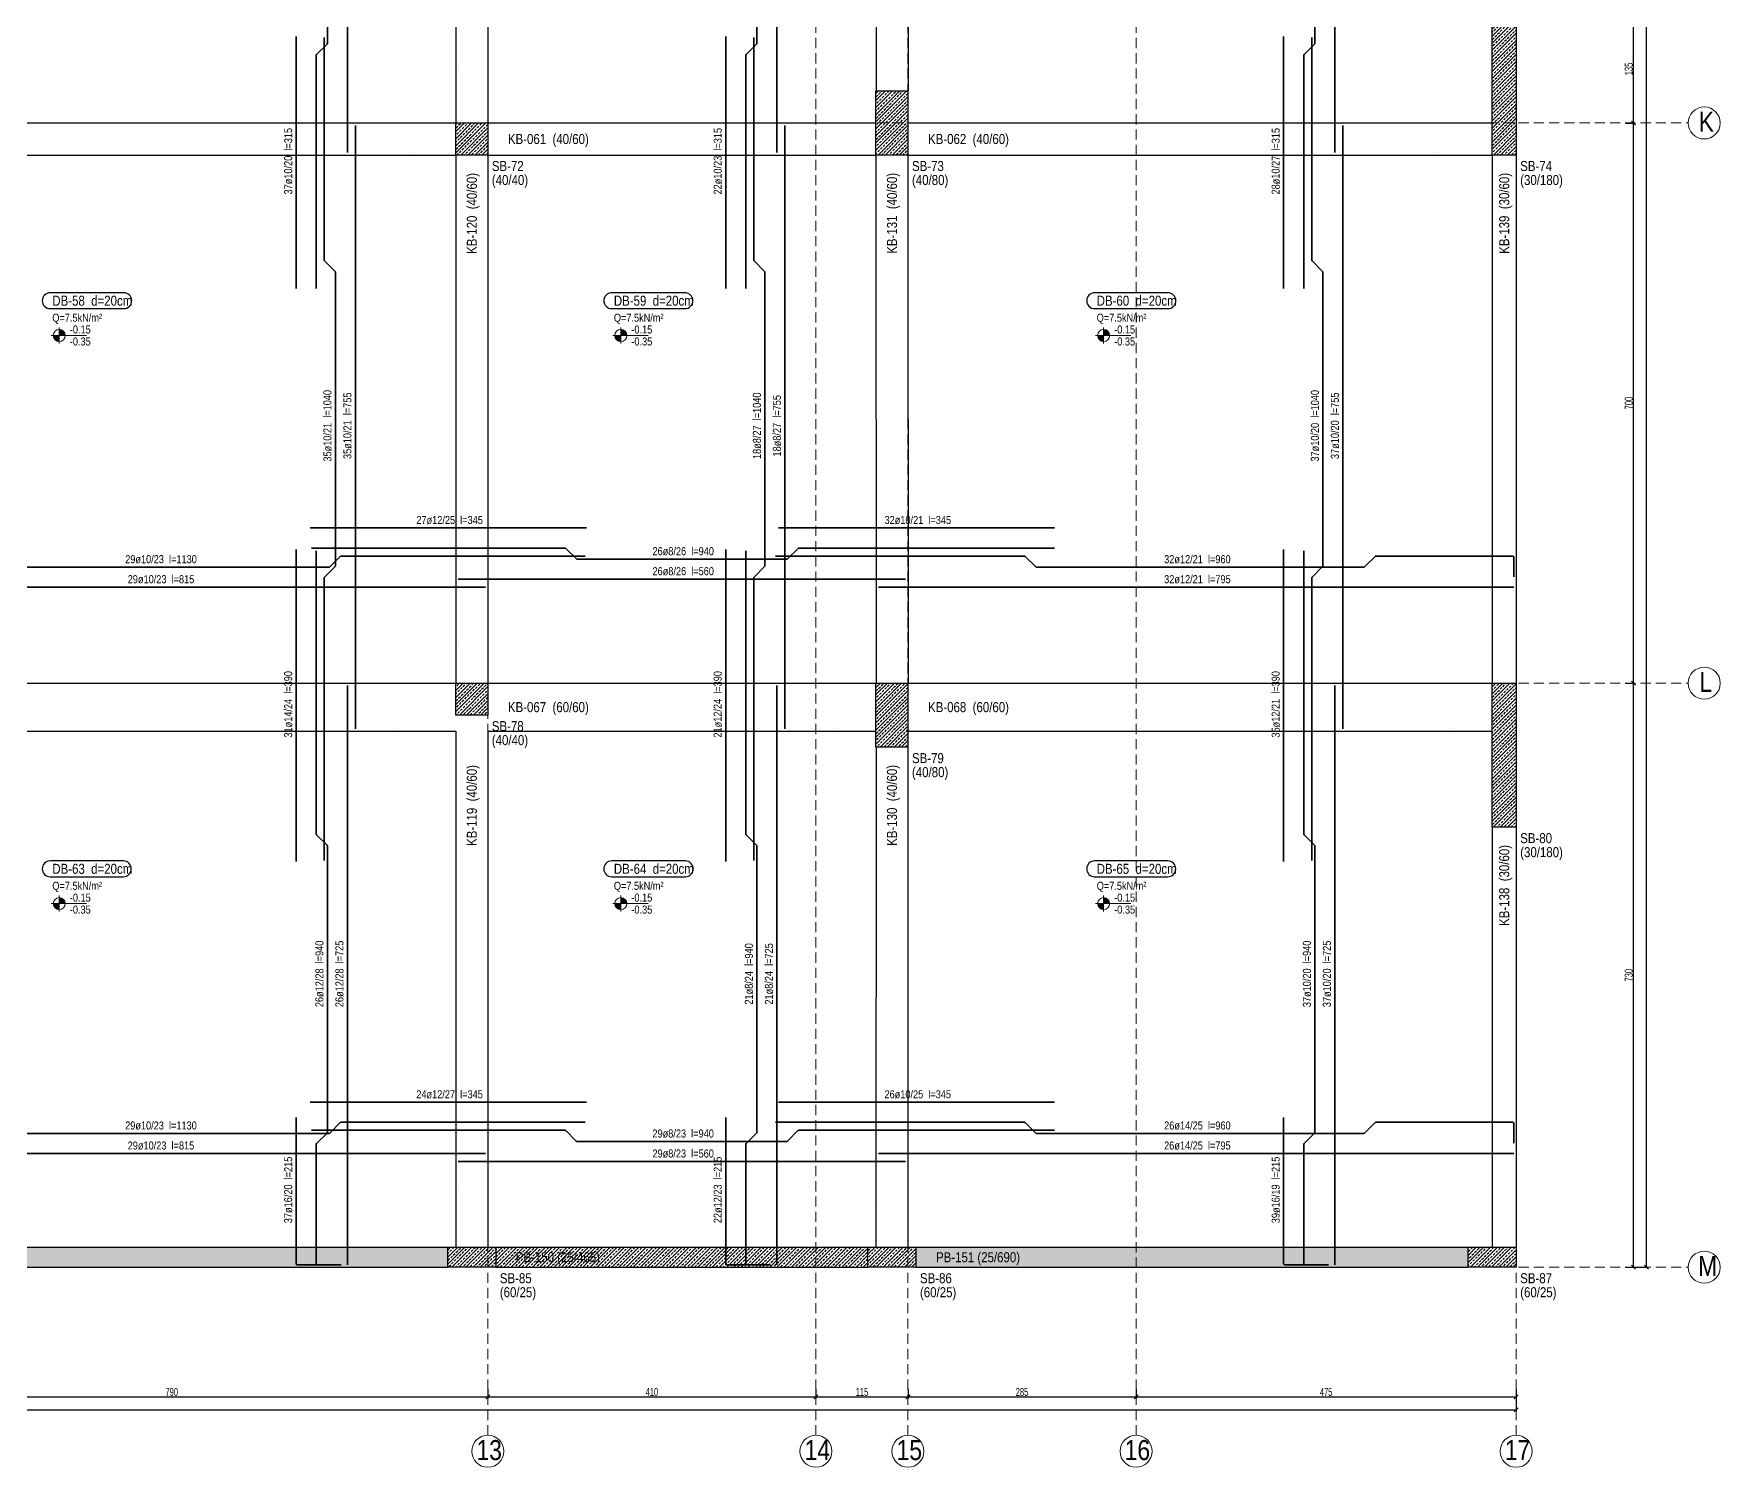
# Model space of a CAD drawing. Header units: millimetres. Extents: x 2275 to 9269, y 491 to 7321.
# Drawn here: x 7158 to 9265, y 491 to 2283 of the extents above; entities that cross this region are included whole.
import ezdxf
from ezdxf.enums import TextEntityAlignment as Align

# ---------------------------------------------------------------- set-up
doc = ezdxf.new("R2010")
doc.units = ezdxf.units.MM
doc.linetypes.add('DASHED', pattern=[19.05, 12.7, -6.35])
for name, color, linetype, lineweight in [('AKS BALONU (BEYKENT)', 7, 'Continuous', 20), ('AKS CIZGISI (BEYKENT)', 252, 'DASHED', 20), ('AKS NO (BEYKENT)', 3, 'Continuous', 20), ('AKS OLCU (BEYKENT)', 200, 'Continuous', 20), ('DONATI (BEYKENT)', 4, 'Continuous', 35), ('DONATI YAZISI (BEYKENT)', 3, 'Continuous', 20), ('DOSEME ISMI (BEYKENT)', 9, 'Continuous', 20), ('DOSEME PAFTA (BEYKENT)', 3, 'Continuous', 20), ('KIRIS (BEYKENT)', 2, 'Continuous', 30), ('KIRIS ISMI (BEYKENT)', 40, 'Continuous', 20), ('KOLON (BEYKENT)', 3, 'Continuous', 30), ('KOLON ISMI (BEYKENT)', 91, 'Continuous', 20), ('KOT CIZGI (BEYKENT)', 120, 'Continuous', 20), ('KOT YAZI (BEYKENT)', 7, 'Continuous', 20), ('LGP_SLAB', 6, 'Continuous', 30), ('PERDE (BEYKENT)', 6, 'Continuous', 30), ('PERDE ISMI (BEYKENT)', 240, 'Continuous', 20), ('TARAMA (BEYKENT)', 252, 'Continuous', 25), ('YAZI (BEYKENT)', 140, 'Continuous', 20)]:
    doc.layers.add(name, color=color, linetype=linetype, lineweight=lineweight)
doc.styles.add('DONATI YAZISI (BEYKENT)', font='')
doc.styles.add('DSMOLC-50', font='bahnschrift light condensed', dxfattribs={"width": 0.75, "height": 10})
doc.styles.add('KOT (BEYKENT)', font='')
doc.styles.add('stastyle', font='RomanSTA.ttf')
doc.styles.add('YAZI (BEYKENT)', font='')
doc.styles.get('DONATI YAZISI (BEYKENT)').set_extended_font_data('Bahnschrift Light Condensed')
doc.styles.get('KOT (BEYKENT)').set_extended_font_data('Bahnschrift Light Condensed')
doc.styles.get('YAZI (BEYKENT)').set_extended_font_data('Bahnschrift Light Condensed')
doc.dimstyles.new('DSMOLC-50', dxfattribs={"dimtxt": 10, "dimasz": 5, "dimexe": 2, "dimexo": 2, "dimgap": 1, "dimtad": 1, "dimdec": 1, "dimrnd": 0.5, "dimzin": 12, "dimdsep": 46, "dimtxsty": 'DSMOLC-50', "dimblk": 'OBLIQUE', "dimblk1": 'OBLIQUE', "dimblk2": 'OBLIQUE', "dimcen": 0, "dimclrt": 7, "dimadec": 0, "dimazin": 0, "dimtfac": 1, "dimtdec": 4, "dimtix": 1, "dimtmove": 2, "dimatfit": 3, "dimfxl": 1, "dimtzin": 0, "dimarcsym": 0})
pattern_1 = [(45, (979.0016, 2596.1246), (-4.490128, 4.490128), []), (45, (983.492, 2596.1246), (-4.490128, 4.490128), [3.175, -1.5875])]
pattern_2 = [(45, (979.0016, 2596.1246), (-4.4194174, 4.4194174), []), (45, (983.421, 2596.1246), (-4.4194174, 4.4194174), [3.125, -1.5625])]

# ---------------------------------------------------------------- blocks, each defined once
blk = doc.blocks.new('_Oblique')
at = {"color": 0, "linetype": 'ByBlock', "lineweight": -2}
blk.add_line((-0.5, -0.5), (0.5, 0.5), dxfattribs=at)
blk = doc.blocks.new('*D156')
at = {"layer": 'AKS OLCU (BEYKENT)', "color": 0, "lineweight": -2, "transparency": 16777216}
for p, q in [((6935.3, 589.4), (6935.3, 577.4)), ((6935.3, 579.4), (7725.3, 579.4)), ((7725.3, 589.4), (7725.3, 577.4))]:
    blk.add_line(p, q, dxfattribs=at)
at = {"layer": 'DEFPOINTS', "color": 0, "transparency": 16777216}
for p in [(6935.3, 591.4), (7725.3, 591.4), (7725.3, 579.4)]:
    blk.add_point(p, dxfattribs=at)
at = {"layer": 'AKS OLCU (BEYKENT)', "color": 0, "lineweight": -2, "transparency": 16777216, "xscale": 5, "yscale": 5, "zscale": 5, "rotation": 180}
blk.add_blockref('_Oblique', (6935.3, 579.4), dxfattribs=at)
at = {"layer": 'AKS OLCU (BEYKENT)', "color": 0, "lineweight": -2, "transparency": 16777216, "xscale": 5, "yscale": 5, "zscale": 5}
blk.add_blockref('_Oblique', (7725.3, 579.4), dxfattribs=at)
at = {"layer": 'AKS OLCU (BEYKENT)', "color": 7, "transparency": 16777216, "insert": (7330.3, 585.5), "char_height": 10, "attachment_point": 5, "style": 'DSMOLC-50'}
blk.add_mtext('790', dxfattribs=at)
blk = doc.blocks.new('*D157')
at = {"layer": 'AKS OLCU (BEYKENT)', "color": 0, "lineweight": -2, "transparency": 16777216}
for p, q in [((7725.3, 589.4), (7725.3, 577.4)), ((7725.3, 579.4), (8135.3, 579.4)), ((8135.3, 589.4), (8135.3, 577.4))]:
    blk.add_line(p, q, dxfattribs=at)
at = {"layer": 'DEFPOINTS', "color": 0, "transparency": 16777216}
for p in [(7725.3, 591.4), (8135.3, 591.4), (8135.3, 579.4)]:
    blk.add_point(p, dxfattribs=at)
at = {"layer": 'AKS OLCU (BEYKENT)', "color": 0, "lineweight": -2, "transparency": 16777216, "xscale": 5, "yscale": 5, "zscale": 5, "rotation": 180}
blk.add_blockref('_Oblique', (7725.3, 579.4), dxfattribs=at)
at = {"layer": 'AKS OLCU (BEYKENT)', "color": 0, "lineweight": -2, "transparency": 16777216, "xscale": 5, "yscale": 5, "zscale": 5}
blk.add_blockref('_Oblique', (8135.3, 579.4), dxfattribs=at)
at = {"layer": 'AKS OLCU (BEYKENT)', "color": 7, "transparency": 16777216, "insert": (7930.3, 585.5), "char_height": 10, "attachment_point": 5, "style": 'DSMOLC-50'}
blk.add_mtext('410', dxfattribs=at)
blk = doc.blocks.new('*D158')
at = {"layer": 'AKS OLCU (BEYKENT)', "color": 0, "lineweight": -2, "transparency": 16777216}
for p, q in [((8135.3, 589.4), (8135.3, 577.4)), ((8135.3, 579.4), (8250.3, 579.4)), ((8250.3, 589.4), (8250.3, 577.4))]:
    blk.add_line(p, q, dxfattribs=at)
at = {"layer": 'DEFPOINTS', "color": 0, "transparency": 16777216}
for p in [(8135.3, 591.4), (8250.3, 591.4), (8250.3, 579.4)]:
    blk.add_point(p, dxfattribs=at)
at = {"layer": 'AKS OLCU (BEYKENT)', "color": 0, "lineweight": -2, "transparency": 16777216, "xscale": 5, "yscale": 5, "zscale": 5, "rotation": 180}
blk.add_blockref('_Oblique', (8135.3, 579.4), dxfattribs=at)
at = {"layer": 'AKS OLCU (BEYKENT)', "color": 0, "lineweight": -2, "transparency": 16777216, "xscale": 5, "yscale": 5, "zscale": 5}
blk.add_blockref('_Oblique', (8250.3, 579.4), dxfattribs=at)
at = {"layer": 'AKS OLCU (BEYKENT)', "color": 7, "transparency": 16777216, "insert": (8192.8, 585.5), "char_height": 10, "attachment_point": 5, "style": 'DSMOLC-50'}
blk.add_mtext('115', dxfattribs=at)
blk = doc.blocks.new('*D159')
at = {"layer": 'AKS OLCU (BEYKENT)', "color": 0, "lineweight": -2, "transparency": 16777216}
for p, q in [((8250.3, 589.4), (8250.3, 577.4)), ((8250.3, 579.4), (8535.3, 579.4)), ((8535.3, 589.4), (8535.3, 577.4))]:
    blk.add_line(p, q, dxfattribs=at)
at = {"layer": 'DEFPOINTS', "color": 0, "transparency": 16777216}
for p in [(8250.3, 591.4), (8535.3, 591.4), (8535.3, 579.4)]:
    blk.add_point(p, dxfattribs=at)
at = {"layer": 'AKS OLCU (BEYKENT)', "color": 0, "lineweight": -2, "transparency": 16777216, "xscale": 5, "yscale": 5, "zscale": 5, "rotation": 180}
blk.add_blockref('_Oblique', (8250.3, 579.4), dxfattribs=at)
at = {"layer": 'AKS OLCU (BEYKENT)', "color": 0, "lineweight": -2, "transparency": 16777216, "xscale": 5, "yscale": 5, "zscale": 5}
blk.add_blockref('_Oblique', (8535.3, 579.4), dxfattribs=at)
at = {"layer": 'AKS OLCU (BEYKENT)', "color": 7, "transparency": 16777216, "insert": (8392.8, 585.5), "char_height": 10, "attachment_point": 5, "style": 'DSMOLC-50'}
blk.add_mtext('285', dxfattribs=at)
blk = doc.blocks.new('*D160')
at = {"layer": 'AKS OLCU (BEYKENT)', "color": 0, "lineweight": -2, "transparency": 16777216}
for p, q in [((8535.3, 589.4), (8535.3, 577.4)), ((8535.3, 579.4), (9010.3, 579.4)), ((9010.3, 589.4), (9010.3, 577.4))]:
    blk.add_line(p, q, dxfattribs=at)
at = {"layer": 'DEFPOINTS', "color": 0, "transparency": 16777216}
for p in [(8535.3, 591.4), (9010.3, 591.4), (9010.3, 579.4)]:
    blk.add_point(p, dxfattribs=at)
at = {"layer": 'AKS OLCU (BEYKENT)', "color": 0, "lineweight": -2, "transparency": 16777216, "xscale": 5, "yscale": 5, "zscale": 5, "rotation": 180}
blk.add_blockref('_Oblique', (8535.3, 579.4), dxfattribs=at)
at = {"layer": 'AKS OLCU (BEYKENT)', "color": 0, "lineweight": -2, "transparency": 16777216, "xscale": 5, "yscale": 5, "zscale": 5}
blk.add_blockref('_Oblique', (9010.3, 579.4), dxfattribs=at)
at = {"layer": 'AKS OLCU (BEYKENT)', "color": 7, "transparency": 16777216, "insert": (8772.8, 585.5), "char_height": 10, "attachment_point": 5, "style": 'DSMOLC-50'}
blk.add_mtext('475', dxfattribs=at)
blk = doc.blocks.new('*D161')
at = {"layer": 'AKS OLCU (BEYKENT)', "color": 0, "lineweight": -2, "transparency": 16777216}
for p, q in [((2755.3, 589.4), (2755.3, 561.4)), ((9010.3, 589.4), (9010.3, 561.4)), ((2755.3, 563.4), (9010.3, 563.4))]:
    blk.add_line(p, q, dxfattribs=at)
at = {"layer": 'DEFPOINTS', "color": 0, "transparency": 16777216}
for p in [(2755.3, 591.4), (9010.3, 591.4), (9010.3, 563.4)]:
    blk.add_point(p, dxfattribs=at)
at = {"layer": 'AKS OLCU (BEYKENT)', "color": 0, "lineweight": -2, "transparency": 16777216, "xscale": 5, "yscale": 5, "zscale": 5, "rotation": 180}
blk.add_blockref('_Oblique', (2755.3, 563.4), dxfattribs=at)
at = {"layer": 'AKS OLCU (BEYKENT)', "color": 0, "lineweight": -2, "transparency": 16777216, "xscale": 5, "yscale": 5, "zscale": 5}
blk.add_blockref('_Oblique', (9010.3, 563.4), dxfattribs=at)
at = {"layer": 'AKS OLCU (BEYKENT)', "color": 7, "transparency": 16777216, "insert": (5882.8, 569.5), "char_height": 10, "attachment_point": 5, "style": 'DSMOLC-50'}
blk.add_mtext('6255', dxfattribs=at)
blk = doc.blocks.new('*D162')
at = {"layer": 'AKS OLCU (BEYKENT)', "color": 0, "lineweight": -2, "transparency": 16777216}
for p, q in [((9147, 1471.4), (9159, 1471.4)), ((9157, 741.4), (9157, 1471.4)), ((9147, 741.4), (9159, 741.4))]:
    blk.add_line(p, q, dxfattribs=at)
at = {"layer": 'DEFPOINTS', "color": 0, "transparency": 16777216}
for p in [(9145, 1471.4), (9157, 1471.4), (9145, 741.4)]:
    blk.add_point(p, dxfattribs=at)
at = {"layer": 'AKS OLCU (BEYKENT)', "color": 0, "lineweight": -2, "transparency": 16777216, "xscale": 5, "yscale": 5, "zscale": 5}
for p, rotation in [((9157, 1471.4), 90), ((9157, 741.4), 270)]:
    blk.add_blockref('_Oblique', p, dxfattribs=dict(at, rotation=rotation))
at = {"layer": 'AKS OLCU (BEYKENT)', "color": 7, "transparency": 16777216, "insert": (9150.9, 1106.4), "char_height": 10, "attachment_point": 5, "rotation": 90, "style": 'DSMOLC-50'}
blk.add_mtext('730', dxfattribs=at)
blk = doc.blocks.new('*D163')
at = {"layer": 'AKS OLCU (BEYKENT)', "color": 0, "lineweight": -2, "transparency": 16777216}
for p, q in [((9147, 2171.4), (9159, 2171.4)), ((9157, 1471.4), (9157, 2171.4)), ((9147, 1471.4), (9159, 1471.4))]:
    blk.add_line(p, q, dxfattribs=at)
at = {"layer": 'DEFPOINTS', "color": 0, "transparency": 16777216}
for p in [(9145, 2171.4), (9157, 2171.4), (9145, 1471.4)]:
    blk.add_point(p, dxfattribs=at)
at = {"layer": 'AKS OLCU (BEYKENT)', "color": 0, "lineweight": -2, "transparency": 16777216, "xscale": 5, "yscale": 5, "zscale": 5}
for p, rotation in [((9157, 2171.4), 90), ((9157, 1471.4), 270)]:
    blk.add_blockref('_Oblique', p, dxfattribs=dict(at, rotation=rotation))
at = {"layer": 'AKS OLCU (BEYKENT)', "color": 7, "transparency": 16777216, "insert": (9150.9, 1821.4), "char_height": 10, "attachment_point": 5, "rotation": 90, "style": 'DSMOLC-50'}
blk.add_mtext('700', dxfattribs=at)
blk = doc.blocks.new('*D164')
at = {"layer": 'AKS OLCU (BEYKENT)', "color": 0, "lineweight": -2, "transparency": 16777216}
for p, q in [((9147, 2306.4), (9159, 2306.4)), ((9157, 2171.4), (9157, 2306.4)), ((9147, 2171.4), (9159, 2171.4))]:
    blk.add_line(p, q, dxfattribs=at)
at = {"layer": 'DEFPOINTS', "color": 0, "transparency": 16777216}
for p in [(9145, 2306.4), (9157, 2306.4), (9145, 2171.4)]:
    blk.add_point(p, dxfattribs=at)
at = {"layer": 'AKS OLCU (BEYKENT)', "color": 0, "lineweight": -2, "transparency": 16777216, "xscale": 5, "yscale": 5, "zscale": 5}
for p, rotation in [((9157, 2306.4), 90), ((9157, 2171.4), 270)]:
    blk.add_blockref('_Oblique', p, dxfattribs=dict(at, rotation=rotation))
at = {"layer": 'AKS OLCU (BEYKENT)', "color": 7, "transparency": 16777216, "insert": (9150.9, 2238.9), "char_height": 10, "attachment_point": 5, "rotation": 90, "style": 'DSMOLC-50'}
blk.add_mtext('135', dxfattribs=at)
blk = doc.blocks.new('*D174')
at = {"layer": 'AKS OLCU (BEYKENT)', "color": 0, "lineweight": -2, "transparency": 16777216}
for p, q in [((9147, 6886.4), (9175, 6886.4)), ((9173, 741.4), (9173, 6886.4)), ((9147, 741.4), (9175, 741.4))]:
    blk.add_line(p, q, dxfattribs=at)
at = {"layer": 'DEFPOINTS', "color": 0, "transparency": 16777216}
for p in [(9145, 6886.4), (9173, 6886.4), (9145, 741.4)]:
    blk.add_point(p, dxfattribs=at)
at = {"layer": 'AKS OLCU (BEYKENT)', "color": 0, "lineweight": -2, "transparency": 16777216, "xscale": 5, "yscale": 5, "zscale": 5}
for p, rotation in [((9173, 6886.4), 90), ((9173, 741.4), 270)]:
    blk.add_blockref('_Oblique', p, dxfattribs=dict(at, rotation=rotation))
at = {"layer": 'AKS OLCU (BEYKENT)', "color": 7, "transparency": 16777216, "insert": (9167, 3813.9), "char_height": 10, "attachment_point": 5, "rotation": 90, "style": 'DSMOLC-50'}
blk.add_mtext('6145', dxfattribs=at)

msp = doc.modelspace()

# ---------------------------------------------------------------- hatches: boundary and pattern name
at = {"layer": 'KOT CIZGI (BEYKENT)'}
h = msp.add_hatch(color=256, dxfattribs=at)
h.dxf.hatch_style = 1
h.paths.add_polyline_path([(7189.79, 1905.87), (7182.29, 1905.87, 0.4142136), (7189.79, 1898.37)])
h = msp.add_hatch(color=256, dxfattribs=at)
h.dxf.hatch_style = 1
h.paths.add_polyline_path([(7189.79, 1913.37), (7189.79, 1905.87), (7197.29, 1905.87, 0.4142136)])
h = msp.add_hatch(color=256, dxfattribs=at)
h.dxf.hatch_style = 1
h.paths.add_polyline_path([(7891.46, 1905.87), (7883.96, 1905.87, 0.4142136), (7891.46, 1898.37)])
h = msp.add_hatch(color=256, dxfattribs=at)
h.dxf.hatch_style = 1
h.paths.add_polyline_path([(7891.46, 1913.37), (7891.46, 1905.87), (7898.96, 1905.87, 0.4142136)])
h = msp.add_hatch(color=256, dxfattribs=at)
h.dxf.hatch_style = 1
h.paths.add_polyline_path([(8494.79, 1905.87), (8487.29, 1905.87, 0.4142136), (8494.79, 1898.37)])
h = msp.add_hatch(color=256, dxfattribs=at)
h.dxf.hatch_style = 1
h.paths.add_polyline_path([(8494.79, 1913.37), (8494.79, 1905.87), (8502.29, 1905.87, 0.4142136)])
h = msp.add_hatch(color=256, dxfattribs=at)
h.dxf.hatch_style = 1
h.paths.add_polyline_path([(7189.79, 1203.37), (7189.79, 1195.87), (7197.29, 1195.87, 0.4142136)])
h = msp.add_hatch(color=256, dxfattribs=at)
h.dxf.hatch_style = 1
h.paths.add_polyline_path([(7891.46, 1203.37), (7891.46, 1195.87), (7898.96, 1195.87, 0.4142136)])
h = msp.add_hatch(color=256, dxfattribs=at)
h.dxf.hatch_style = 1
h.paths.add_polyline_path([(8494.79, 1203.37), (8494.79, 1195.87), (8502.29, 1195.87, 0.4142136)])
h = msp.add_hatch(color=256, dxfattribs=at)
h.dxf.hatch_style = 1
h.paths.add_polyline_path([(7189.79, 1195.87), (7182.29, 1195.87, 0.4142136), (7189.79, 1188.37)])
h = msp.add_hatch(color=256, dxfattribs=at)
h.dxf.hatch_style = 1
h.paths.add_polyline_path([(7891.46, 1195.87), (7883.96, 1195.87, 0.4142136), (7891.46, 1188.37)])
h = msp.add_hatch(color=256, dxfattribs=at)
h.dxf.hatch_style = 1
h.paths.add_polyline_path([(8494.79, 1195.87), (8487.29, 1195.87, 0.4142136), (8494.79, 1188.37)])
at = {"layer": 'TARAMA (BEYKENT)'}
h = msp.add_hatch(dxfattribs=at)
h.set_pattern_fill('ANSI33', color=256, style=0, pattern_type=0)
h.set_pattern_definition(pattern_2)
h.paths.add_polyline_path([(8980.26, 2311.42), (9010.26, 2311.42), (9010.26, 2131.42), (8980.26, 2131.42)], flags=0)
h = msp.add_hatch(dxfattribs=at)
h.set_pattern_fill('ANSI33', color=256, style=0, pattern_type=0)
h.set_pattern_definition(pattern_2)
h.paths.add_polyline_path([(8210.26, 2211.42), (8250.26, 2211.42), (8250.26, 2131.42), (8210.26, 2131.42)], flags=0)
h = msp.add_hatch(dxfattribs=at)
h.set_pattern_fill('ANSI33', color=256, style=0, pattern_type=0)
h.set_pattern_definition(pattern_2)
h.paths.add_polyline_path([(7685.26, 2171.42), (7725.26, 2171.42), (7725.26, 2131.42), (7685.26, 2131.42)], flags=0)
h = msp.add_hatch(dxfattribs=at)
h.set_pattern_fill('ANSI33', color=256, style=0, pattern_type=0)
h.set_pattern_definition(pattern_2)
h.paths.add_polyline_path([(7685.26, 1471.42), (7725.26, 1471.42), (7725.26, 1431.42), (7685.26, 1431.42)], flags=0)
h = msp.add_hatch(dxfattribs=at)
h.set_pattern_fill('ANSI33', color=256, style=0, pattern_type=0)
h.set_pattern_definition(pattern_2)
h.paths.add_polyline_path([(8210.26, 1471.42), (8250.26, 1471.42), (8250.26, 1391.42), (8210.26, 1391.42)], flags=0)
h = msp.add_hatch(dxfattribs=at)
h.set_pattern_fill('ANSI33', color=256, style=0, pattern_type=0)
h.set_pattern_definition(pattern_2)
h.paths.add_polyline_path([(8980.26, 1471.42), (9010.26, 1471.42), (9010.26, 1291.42), (8980.26, 1291.42)], flags=0)
at = {"layer": 'TARAMA (BEYKENT)', "lineweight": -3}
h = msp.add_hatch(dxfattribs=at)
h.set_pattern_fill('ANSI33', color=256)
h.set_pattern_definition(pattern_1)
h.paths.add_polyline_path([(7675.26, 766.42), (6965.26, 766.42), (6965.26, 741.42), (7675.26, 741.42)])
at = {"layer": 'TARAMA (BEYKENT)'}
h = msp.add_hatch(dxfattribs=at)
h.set_pattern_fill('ANSI33', color=256, style=0, pattern_type=0)
h.set_pattern_definition(pattern_2)
h.paths.add_polyline_path([(7675.26, 766.42), (7735.26, 766.42), (7735.26, 741.42), (7675.26, 741.42)], flags=0)
at = {"layer": 'TARAMA (BEYKENT)', "lineweight": -3}
h = msp.add_hatch(dxfattribs=at)
h.set_pattern_fill('ANSI33', color=256)
h.set_pattern_definition(pattern_1)
h.paths.add_polyline_path([(8200.26, 766.42), (7735.26, 766.42), (7735.26, 741.42), (8200.26, 741.42)])
at = {"layer": 'TARAMA (BEYKENT)'}
h = msp.add_hatch(dxfattribs=at)
h.set_pattern_fill('ANSI33', color=256, style=0, pattern_type=0)
h.set_pattern_definition(pattern_2)
h.paths.add_polyline_path([(8200.26, 766.42), (8260.26, 766.42), (8260.26, 741.42), (8200.26, 741.42)], flags=0)
h = msp.add_hatch(dxfattribs=at)
h.set_pattern_fill('ANSI33', color=256, style=0, pattern_type=0)
h.set_pattern_definition([(45, (1039.0014, 2596.1246), (-4.4194174, 4.4194174), []), (45, (1043.421, 2596.1246), (-4.4194174, 4.4194174), [3.125, -1.5625])])
h.paths.add_polyline_path([(8260.26, 766.42), (8950.26, 766.42), (8950.26, 741.42), (8260.26, 741.42)])
h = msp.add_hatch(dxfattribs=at)
h.set_pattern_fill('ANSI33', color=256, style=0, pattern_type=0)
h.set_pattern_definition(pattern_2)
h.paths.add_polyline_path([(8950.26, 766.42), (9010.26, 766.42), (9010.26, 741.42), (8950.26, 741.42)], flags=0)

# ---------------------------------------------------------------- linework, layer by layer
at = {"layer": 'AKS BALONU (BEYKENT)'}
for centre in [(9245.26, 2171.42), (9245.26, 1471.42), (9245.26, 741.42), (7725.26, 511.42), (8135.27, 511.42), (8250.26, 511.42), (8535.26, 511.42), (9010.26, 511.42)]:
    msp.add_circle(centre, 20, dxfattribs=at)
at = {"layer": 'AKS CIZGISI (BEYKENT)'}
for p, q in [((7725.26, 531.42), (7725.26, 7086.42)), ((8135.27, 531.42), (8135.27, 7086.42)), ((8250.26, 531.42), (8250.26, 7086.42)), ((8535.26, 531.42), (8535.26, 7086.42)), ((9010.26, 531.42), (9010.26, 7086.42)), ((2555.26, 2171.42), (9225.26, 2171.42)), ((2555.26, 1471.42), (9225.26, 1471.42)), ((2555.26, 741.42), (9225.26, 741.42))]:
    msp.add_line(p, q, dxfattribs=at)
at = {"layer": 'DONATI (BEYKENT)'}
for points in [[(7510.81, 1964.72), (7510.81, 2255.8, -0.1989124), (7511.25, 2256.86), (7524.37, 2269.98, 0.1989124), (7524.81, 2271.04), (7524.81, 2496.8, 0.1989124), (7524.37, 2497.86), (7511.25, 2510.98, -0.1989124), (7510.81, 2512.04), (7510.81, 2733.12)], [(8047.48, 1964.72), (8047.48, 2255.8, -0.1989124), (8047.92, 2256.86), (8061.04, 2269.98, 0.1989124), (8061.48, 2271.04), (8061.48, 2496.8, 0.1989124), (8061.04, 2497.86), (8047.92, 2510.98, -0.1989124), (8047.48, 2512.04), (8047.48, 2733.12)], [(8744.71, 1964.72), (8744.71, 2255.8, -0.1989124), (8745.15, 2256.86), (8758.27, 2269.98, 0.1989124), (8758.71, 2271.04), (8758.71, 2496.8, 0.1989124), (8758.27, 2497.86), (8745.15, 2510.98, -0.1989124), (8744.71, 2512.04), (8744.71, 2733.12)], [(7520.81, 1249.72), (7520.81, 1602.8, -0.1989124), (7521.25, 1603.86), (7534.37, 1616.98, 0.1989124), (7534.81, 1618.04), (7534.81, 1984.8, 0.1989124), (7534.37, 1985.86), (7521.25, 1998.98, -0.1989124), (7520.81, 2000.04), (7520.81, 2278.12)], [(8057.48, 1249.72), (8057.48, 1602.8, -0.1989124), (8057.92, 1603.86), (8071.04, 1616.98, 0.1989124), (8071.48, 1618.04), (8071.48, 1984.8, 0.1989124), (8071.04, 1985.86), (8057.92, 1998.98, -0.1989124), (8057.48, 2000.04), (8057.48, 2278.12)], [(8754.71, 1249.72), (8754.71, 1602.8, -0.1989124), (8755.15, 1603.86), (8768.27, 1616.98, 0.1989124), (8768.71, 1618.04), (8768.71, 1984.8, 0.1989124), (8768.27, 1985.86), (8755.15, 1998.98, -0.1989124), (8754.71, 2000.04), (8754.71, 2278.12)], [(6728.62, 1630.27), (7108.66, 1630.27, -0.1989124), (7109.72, 1629.83), (7122.84, 1616.71, 0.1989124), (7123.9, 1616.27), (7526.71, 1616.27, 0.1989124), (7527.77, 1616.71), (7540.89, 1629.83, -0.1989124), (7541.95, 1630.27), (7847.01, 1630.27)], [(7504.88, 1640.27), (7821.72, 1640.27, -0.1989124), (7822.78, 1639.83), (7835.91, 1626.71, 0.1989124), (7836.97, 1626.27), (8098.72, 1626.27, 0.1989124), (8099.78, 1626.71), (8112.91, 1639.83, -0.1989124), (8113.97, 1640.27), (8433.28, 1640.27)], [(7541.81, 744.42), (7512.31, 744.42, -0.4142136), (7510.81, 745.92), (7510.81, 894.8, -0.1989124), (7511.25, 895.86), (7524.37, 908.98, 0.1989124), (7524.81, 910.04), (7524.81, 1267.8, 0.1989124), (7524.37, 1268.86), (7511.25, 1281.98, -0.1989124), (7510.81, 1283.04), (7510.81, 1636.82)], [(8078.48, 744.42), (8048.98, 744.42, -0.4142136), (8047.48, 745.92), (8047.48, 894.8, -0.1989124), (8047.92, 895.86), (8061.04, 908.98, 0.1989124), (8061.48, 910.04), (8061.48, 1267.8, 0.1989124), (8061.04, 1268.86), (8047.92, 1281.98, -0.1989124), (8047.48, 1283.04), (8047.48, 1636.82)], [(8084.94, 1630.27), (8395.72, 1630.27, -0.1989124), (8396.78, 1629.83), (8409.91, 1616.71, 0.1989124), (8410.97, 1616.27), (8819.72, 1616.27, 0.1989124), (8820.78, 1616.71), (8833.91, 1629.83, -0.1989124), (8834.97, 1630.27), (9005.84, 1630.27, -0.4142136), (9007.34, 1628.77), (9007.34, 1604.27)], [(8775.71, 744.42), (8746.21, 744.42, -0.4142136), (8744.71, 745.92), (8744.71, 894.8, -0.1989124), (8745.15, 895.86), (8758.27, 908.98, 0.1989124), (8758.71, 910.04), (8758.71, 1267.8, 0.1989124), (8758.27, 1268.86), (8745.15, 1281.98, -0.1989124), (8744.71, 1283.04), (8744.71, 1636.82)], [(7516.81, 744.42), (7487.31, 744.42, -0.4142136), (7485.81, 745.92), (7485.81, 928.42)], [(8053.48, 744.42), (8023.98, 744.42, -0.4142136), (8022.48, 745.92), (8022.48, 928.42)], [(8750.71, 744.42), (8721.21, 744.42, -0.4142136), (8719.71, 745.92), (8719.71, 928.42)], [(6728.56, 922.56), (7108.64, 922.56, -0.1989124), (7109.7, 922.12), (7122.82, 909, 0.1989124), (7123.89, 908.56), (7526.64, 908.56, 0.1989124), (7527.7, 909), (7540.83, 922.12, -0.1989124), (7541.89, 922.56), (7846.97, 922.56)], [(7504.81, 912.56), (7821.65, 912.56, -0.1989124), (7822.71, 912.12), (7835.83, 899, 0.1989124), (7836.89, 898.56), (8098.66, 898.56, 0.1989124), (8099.72, 899), (8112.84, 912.12, -0.1989124), (8113.9, 912.56), (8433.22, 912.56)], [(8084.88, 922.56), (8395.65, 922.56, -0.1989124), (8396.71, 922.12), (8409.83, 909, 0.1989124), (8410.89, 908.56), (8819.66, 908.56, 0.1989124), (8820.72, 909), (8833.84, 922.12, -0.1989124), (8834.9, 922.56), (9005.84, 922.56, -0.4142136), (9007.34, 921.06), (9007.34, 896.62)]]:
    msp.add_lwpolyline(points, format="xyb", dxfattribs=at)
for points in [[(7549.81, 2134.42), (7549.81, 2633.42)], [(8086.48, 2134.42), (8086.48, 2633.42)], [(8783.71, 2134.42), (8783.71, 2633.42)], [(7485.81, 1964.55), (7485.81, 2279.55)], [(8022.48, 1964.55), (8022.48, 2279.55)], [(8719.71, 1964.55), (8719.71, 2279.55)], [(7559.81, 1414.42), (7559.81, 2168.42)], [(8096.48, 1414.42), (8096.48, 2168.42)], [(8793.71, 1414.42), (8793.71, 2168.42)], [(7503.46, 1665.27), (7848.46, 1665.27)], [(8088.47, 1665.27), (8433.47, 1665.27)], [(7485.81, 1248.3), (7485.81, 1638.3)], [(8022.48, 1248.3), (8022.48, 1638.3)], [(8719.71, 1248.3), (8719.71, 1638.3)], [(6908.26, 1591.27), (7722.34, 1591.27)], [(7688.34, 1601.27), (8247.35, 1601.27)], [(8213.34, 1591.27), (9007.34, 1591.27)], [(7549.81, 744.42), (7549.81, 1468.42)], [(8086.48, 744.42), (8086.48, 1468.42)], [(8783.71, 744.42), (8783.71, 1468.42)], [(7503.39, 947.56), (7848.39, 947.56)], [(8088.4, 947.56), (8433.4, 947.56)], [(6908.26, 883.56), (7722.26, 883.56)], [(7688.26, 873.56), (8247.26, 873.56)], [(8213.28, 883.56), (9007.34, 883.56)]]:
    msp.add_lwpolyline(points, dxfattribs=at)
at = {"layer": 'DOSEME PAFTA (BEYKENT)', "lineweight": -3}
for points in [[(7178.46, 1939.43), (7270.45, 1939.43, 1), (7270.45, 1959.22), (7178.46, 1959.22, 1)], [(7880.12, 1939.43), (7971.68, 1939.43, 1), (7971.68, 1959.22), (7880.12, 1959.22, 1)], [(8483.46, 1939.43), (8575.14, 1939.43, 1), (8575.14, 1959.22), (8483.46, 1959.22, 1)], [(7178.46, 1229.43), (7269.82, 1229.43, 1), (7269.82, 1249.22), (7178.46, 1249.22, 1)], [(7880.12, 1229.43), (7972.11, 1229.43, 1), (7972.11, 1249.22), (7880.12, 1249.22, 1)], [(8483.46, 1229.43), (8575.01, 1229.43, 1), (8575.01, 1249.22), (8483.46, 1249.22, 1)]]:
    msp.add_lwpolyline(points, format="xyb", close=True, dxfattribs=at)
at = {"layer": 'KIRIS (BEYKENT)'}
for p, q in [((7685.26, 2596.42), (7685.36, 2171.52)), ((7725.26, 2596.42), (7725.36, 2171.52)), ((8210.26, 2596.42), (8210.36, 2211.42)), ((8250.26, 2596.42), (8250.36, 2211.42)), ((6965.26, 2171.42), (7685.36, 2171.42)), ((7725.36, 2171.42), (8210.36, 2171.42)), ((8250.36, 2171.42), (8980.36, 2171.42)), ((6965.26, 2131.42), (7685.26, 2131.42)), ((7685.26, 2131.42), (7685.36, 1471.52)), ((7725.26, 2131.42), (7725.36, 1471.52)), ((7725.36, 2131.42), (8210.36, 2131.42)), ((8210.26, 2131.42), (8210.36, 1471.52)), ((8250.26, 2131.42), (8250.36, 1471.52)), ((8250.36, 2131.42), (8980.36, 2131.42)), ((8980.26, 2131.42), (8980.36, 1471.52)), ((9010.26, 2131.42), (9010.36, 1471.52)), ((6965.26, 1471.42), (7685.36, 1471.42)), ((7725.36, 1471.42), (8210.36, 1471.42)), ((8250.36, 1471.42), (8980.36, 1471.42)), ((6965.26, 1411.42), (7685.26, 1411.42)), ((7685.26, 1411.42), (7685.26, 766.32)), ((7725.26, 1411.42), (8210.36, 1411.42)), ((7725.26, 1411.42), (7725.26, 766.32)), ((8210.36, 1391.52), (8210.26, 766.32)), ((8250.26, 1391.52), (8250.26, 766.32)), ((8250.36, 1411.42), (8980.36, 1411.42)), ((8980.36, 1291.52), (8980.26, 766.32)), ((9010.26, 1291.52), (9010.36, 766.32))]:
    msp.add_line(p, q, dxfattribs=at)
at = {"layer": 'KOLON (BEYKENT)'}
for points in [[(8980.26, 2311.42), (9010.26, 2311.42), (9010.26, 2131.42), (8980.26, 2131.42)], [(8210.26, 2211.42), (8250.26, 2211.42), (8250.26, 2131.42), (8210.26, 2131.42)], [(7685.26, 2171.42), (7725.26, 2171.42), (7725.26, 2131.42), (7685.26, 2131.42)], [(7685.26, 1471.42), (7725.26, 1471.42), (7725.26, 1431.42), (7685.26, 1431.42)], [(8210.26, 1471.42), (8250.26, 1471.42), (8250.26, 1391.42), (8210.26, 1391.42)], [(8980.26, 1471.42), (9010.26, 1471.42), (9010.26, 1291.42), (8980.26, 1291.42)], [(7675.26, 766.42), (7735.26, 766.42), (7735.26, 741.42), (7675.26, 741.42)], [(8200.26, 766.42), (8260.26, 766.42), (8260.26, 741.42), (8200.26, 741.42)], [(8950.26, 766.42), (9010.26, 766.42), (9010.26, 741.42), (8950.26, 741.42)]]:
    msp.add_lwpolyline(points, close=True, dxfattribs=at)
at = {"layer": 'KOT CIZGI (BEYKENT)'}
for p, q in [((7179.79, 1905.87), (7223.82, 1905.87)), ((7189.79, 1915.87), (7189.79, 1895.87)), ((7881.46, 1905.87), (7925.49, 1905.87)), ((7891.46, 1915.87), (7891.46, 1895.87)), ((8484.79, 1905.87), (8528.82, 1905.87)), ((8494.79, 1915.87), (8494.79, 1895.87)), ((7189.79, 1205.87), (7189.79, 1185.87)), ((7891.46, 1205.87), (7891.46, 1185.87)), ((8494.79, 1205.87), (8494.79, 1185.87)), ((7179.79, 1195.87), (7223.82, 1195.87)), ((7881.46, 1195.87), (7925.49, 1195.87)), ((8484.79, 1195.87), (8528.82, 1195.87))]:
    msp.add_line(p, q, dxfattribs=at)
for centre in [(7189.79, 1905.87), (7891.46, 1905.87), (8494.79, 1905.87), (7189.79, 1195.87), (7891.46, 1195.87), (8494.79, 1195.87)]:
    msp.add_circle(centre, 7.5, dxfattribs=at)
at = {"layer": 'PERDE (BEYKENT)'}
for p, q in [((6965.26, 766.42), (7675.26, 766.42)), ((7735.26, 766.42), (8200.26, 766.42)), ((8260.26, 766.42), (8950.36, 766.42)), ((6965.26, 741.42), (7675.26, 741.42)), ((7735.26, 741.42), (8200.26, 741.42)), ((8260.26, 741.42), (8950.36, 741.42))]:
    msp.add_line(p, q, dxfattribs=at)

# ---------------------------------------------------------------- texts
at = {"layer": 'AKS NO (BEYKENT)', "style": 'YAZI (BEYKENT)'}
for s, p in [('K', (9238.3, 2160.42)), ('L', (9239.11, 1460.42)), ('M', (9237.51, 730.42)), ('13', (7711.04, 500.42)), ('14', (8121.1, 500.42)), ('15', (8235.99, 500.42)), ('16', (8520.99, 500.42)), ('17', (8996.04, 500.42))]:
    msp.add_text(s, height=25, dxfattribs=at).set_placement(p)
at = {"layer": 'DONATI YAZISI (BEYKENT)', "style": 'DONATI YAZISI (BEYKENT)'}
for s, p in [(' 37ø10/20  l=315', (7475.81, 2122.05)), (' 22ø10/23  l=315', (8012.48, 2122.05)), (' 28ø10/27  l=315', (8709.71, 2122.05)), (' 35ø10/21  l=1040', (7524.81, 1791.42)), (' 35ø10/21  l=755', (7549.81, 1791.42)), (' 18ø8/27  l=1040', (8061.48, 1791.42)), (' 37ø10/20  l=1040', (8758.71, 1791.42)), (' 37ø10/20  l=755', (8783.71, 1791.42)), (' 18ø8/27  l=755', (8086.48, 1791.42)), (' 31ø14/24  l=390', (7475.81, 1443.3)), (' 21ø12/24  l=390', (8012.48, 1443.3)), (' 35ø12/21  l=390', (8709.71, 1443.3)), (' 26ø12/28  l=940', (7514.81, 1106.42)), (' 26ø12/28  l=725', (7539.81, 1106.42)), (' 21ø8/24  l=940', (8051.48, 1106.42)), (' 21ø8/24  l=725', (8076.48, 1106.42)), (' 37ø10/20  l=940', (8748.71, 1106.42)), (' 37ø10/20  l=725', (8773.71, 1106.42)), (' 37ø16/20  l=215', (7475.81, 836.42)), (' 22ø12/23  l=215', (8012.48, 836.42)), (' 39ø16/19  l=215', (8709.71, 836.42))]:
    msp.add_text(s, height=10, rotation=90, dxfattribs=at).set_placement(p, align=Align.MIDDLE_CENTER)
for s, p in [(' 27ø12/25  l=345', (7675.96, 1675.27)), (' 32ø10/21  l=345', (8260.97, 1675.27)), (' 29ø10/23  l=1130', (7315.3, 1626.27)), (' 26ø8/26  l=940', (7967.84, 1636.27)), (' 32ø12/21  l=960', (8610.34, 1626.27)), (' 29ø10/23  l=815', (7315.3, 1601.27)), (' 26ø8/26  l=560', (7967.84, 1611.27)), (' 32ø12/21  l=795', (8610.34, 1601.27)), (' 24ø12/27  l=345', (7675.89, 957.56)), (' 26ø10/25  l=345', (8260.9, 957.56)), (' 29ø10/23  l=1130', (7315.26, 918.56)), (' 29ø8/23  l=940', (7967.76, 908.56)), (' 26ø14/25  l=960', (8610.31, 918.56)), (' 29ø10/23  l=815', (7315.26, 893.56)), (' 29ø8/23  l=560', (7967.76, 883.56)), (' 26ø14/25  l=795', (8610.31, 893.56))]:
    msp.add_text(s, height=10, dxfattribs=at).set_placement(p, align=Align.MIDDLE_CENTER)
at = {"layer": 'DOSEME ISMI (BEYKENT)', "style": 'YAZI (BEYKENT)'}
for s, p in [('DB-58  d=20cm', (7181.1, 1943.09)), ('DB-59  d=20cm', (7882.76, 1943.09)), ('DB-60  d=20cm', (8486.1, 1943.09)), ('DB-63  d=20cm', (7181.1, 1233.09)), ('DB-64  d=20cm', (7882.76, 1233.09)), ('DB-65  d=20cm', (8486.1, 1233.09))]:
    msp.add_text(s, height=12.5, dxfattribs=at).set_placement(p)
at = {"layer": 'KIRIS ISMI (BEYKENT)', "style": 'YAZI (BEYKENT)'}
for s, p in [('KB-061  (40/60)', (7750.36, 2145.17)), ('KB-062  (40/60)', (8275.36, 2145.17)), ('KB-067  (60/60)', (7750.36, 1435.17)), ('KB-068  (60/60)', (8275.36, 1435.17))]:
    msp.add_text(s, height=12.5, dxfattribs=at).set_placement(p)
for s, p in [('KB-120  (40/60)', (7711.52, 2007.87)), ('KB-131  (40/60)', (8236.52, 2007.99)), ('KB-139  (30/60)', (9001.52, 2007.95)), ('KB-119  (40/60)', (7711.52, 1267.91)), ('KB-130  (40/60)', (8236.52, 1268.07)), ('KB-138  (30/60)', (9001.52, 1168.05))]:
    msp.add_text(s, height=12.5, rotation=90, dxfattribs=at).set_placement(p)
at = {"layer": 'KOLON ISMI (BEYKENT)', "style": 'YAZI (BEYKENT)'}
for s, p in [('SB-72', (7730.27, 2111.42)), ('SB-73', (8255.27, 2111.42)), ('SB-74', (9015.27, 2111.42)), ('(40/40)', (7730.27, 2093.92)), ('(40/80)', (8255.27, 2093.92)), ('(30/180)', (9015.27, 2093.92)), ('SB-78', (7730.26, 1411.42)), ('(40/40)', (7730.26, 1393.92)), ('SB-79', (8255.26, 1371.42)), ('(40/80)', (8255.26, 1353.92)), ('SB-80', (9015.27, 1271.42)), ('(30/180)', (9015.27, 1253.92)), ('SB-85', (7740.26, 721.42)), ('(60/25)', (7740.26, 703.92)), ('SB-86', (8265.26, 721.42)), ('(60/25)', (8265.26, 703.92)), ('SB-87', (9015.26, 721.42)), ('(60/25)', (9015.26, 703.92))]:
    msp.add_text(s, height=12.5, dxfattribs=at).set_placement(p)
at = {"layer": 'KOT YAZI (BEYKENT)', "style": 'KOT (BEYKENT)'}
for s, p in [(' -0.15', (7199.79, 1908.37)), (' -0.15', (7901.46, 1908.37)), (' -0.15', (8504.79, 1908.37)), (' -0.35', (7199.79, 1893.37)), (' -0.35', (7901.46, 1893.37)), (' -0.35', (8504.79, 1893.37)), (' -0.15', (7199.79, 1198.37)), (' -0.15', (7901.46, 1198.37)), (' -0.15', (8504.79, 1198.37)), (' -0.35', (7199.79, 1183.37)), (' -0.35', (7901.46, 1183.37)), (' -0.35', (8504.79, 1183.37))]:
    msp.add_text(s, height=10, dxfattribs=at).set_placement(p)
at = {"layer": 'LGP_SLAB', "style": 'stastyle'}
for s, p in [('& 1-.2- 1- 7.900001- 7.6', (7688.26, 2241.42)), ('& 1-.2- 1- 5.250003- 0', (8213.26, 2221.42)), ('& 1-.2- 1- 6.999997- 4.400002', (7635.26, 2134.42)), ('& 1-.2- 1- 7- 4.400001', (8140.26, 2134.41)), ('& 1-.2- 1- 7.000003- 4.400001', (8910.26, 2134.41)), ('& 1-.2- 1- 5.25- 0', (8213.26, 1541.42)), ('& 1-.2- 1- 7.899998- 7.600002', (7688.26, 1521.42)), ('& 1-.2- 1- 7.3- 4.650001', (7615.26, 1414.41)), ('& 1-.2- 1- 7.299996- 4.650004', (8160.26, 1414.42)), ('& 1-.2- 1- 7.300003- 4.650002', (8930.26, 1414.42)), ('& 1-.2- 1- 7.900002- 7.600002', (7688.26, 836.42)), ('& 1-.2- 1- 5.249998- 0', (8213.26, 816.42)), ('& 1-.2- 1- 0- 6.999997', (7635.26, 744.42)), ('& 1-.2- 1- 0- 7', (8140.26, 744.41)), ('& 1-.2- 1- 0- 7.000003', (8910.26, 744.41))]:
    msp.add_text(s, height=0.0005, dxfattribs=at).set_placement(p)
at = {"layer": 'PERDE ISMI (BEYKENT)', "style": 'YAZI (BEYKENT)'}
for s, p in [('PB-150 (25/465)', (7760.26, 747.67)), ('PB-151 (25/690)', (8285.26, 747.67))]:
    msp.add_text(s, height=12.5, dxfattribs=at).set_placement(p)
at = {"layer": 'YAZI (BEYKENT)', "style": 'YAZI (BEYKENT)'}
for p in [(7181.1, 1923.09), (7882.76, 1923.09), (8486.1, 1923.09), (7181.1, 1213.09), (7882.76, 1213.09), (8486.1, 1213.09)]:
    msp.add_text('Q=7.5kN/m²', height=10, dxfattribs=at).set_placement(p)

# ---------------------------------------------------------------- dimensions: what is measured, and where the dimension line sits
at = {"layer": 'AKS OLCU (BEYKENT)'}
for base, p1, p2, picture, middle in [((9173.02, 6886.42), (9145.02, 741.42), (9145.02, 6886.42), '*D174', (9166.97, 3813.92)), ((9157.02, 2306.42), (9145.02, 2171.42), (9145.02, 2306.42), '*D164', (9150.91, 2238.92)), ((9157.02, 2171.42), (9145.02, 1471.42), (9145.02, 2171.42), '*D163', (9150.91, 1821.42)), ((9157.02, 1471.42), (9145.02, 741.42), (9145.02, 1471.42), '*D162', (9150.91, 1106.42))]:
    dim = msp.add_linear_dim(base=base, p1=p1, p2=p2, angle=90, dimstyle='DSMOLC-50', dxfattribs=at)
    dim.commit()
    dim.dimension.update_dxf_attribs({"geometry": picture, "text_midpoint": middle})
for base, p1, p2, picture, middle in [((9010.26, 563.41), (2755.26, 591.41), (9010.26, 591.41), '*D161', (5882.76, 569.51)), ((7725.26, 579.41), (6935.26, 591.41), (7725.26, 591.41), '*D156', (7330.26, 585.51)), ((8135.27, 579.41), (7725.26, 591.41), (8135.27, 591.41), '*D157', (7930.27, 585.51)), ((8250.26, 579.41), (8135.27, 591.41), (8250.26, 591.41), '*D158', (8192.77, 585.46)), ((8535.26, 579.41), (8250.26, 591.41), (8535.26, 591.41), '*D159', (8392.76, 585.51)), ((9010.26, 579.41), (8535.26, 591.41), (9010.26, 591.41), '*D160', (8772.76, 585.46))]:
    dim = msp.add_linear_dim(base=base, p1=p1, p2=p2, dimstyle='DSMOLC-50', dxfattribs=at)
    dim.commit()
    dim.dimension.update_dxf_attribs({"geometry": picture, "text_midpoint": middle})

doc.saveas('drawing.dxf')
